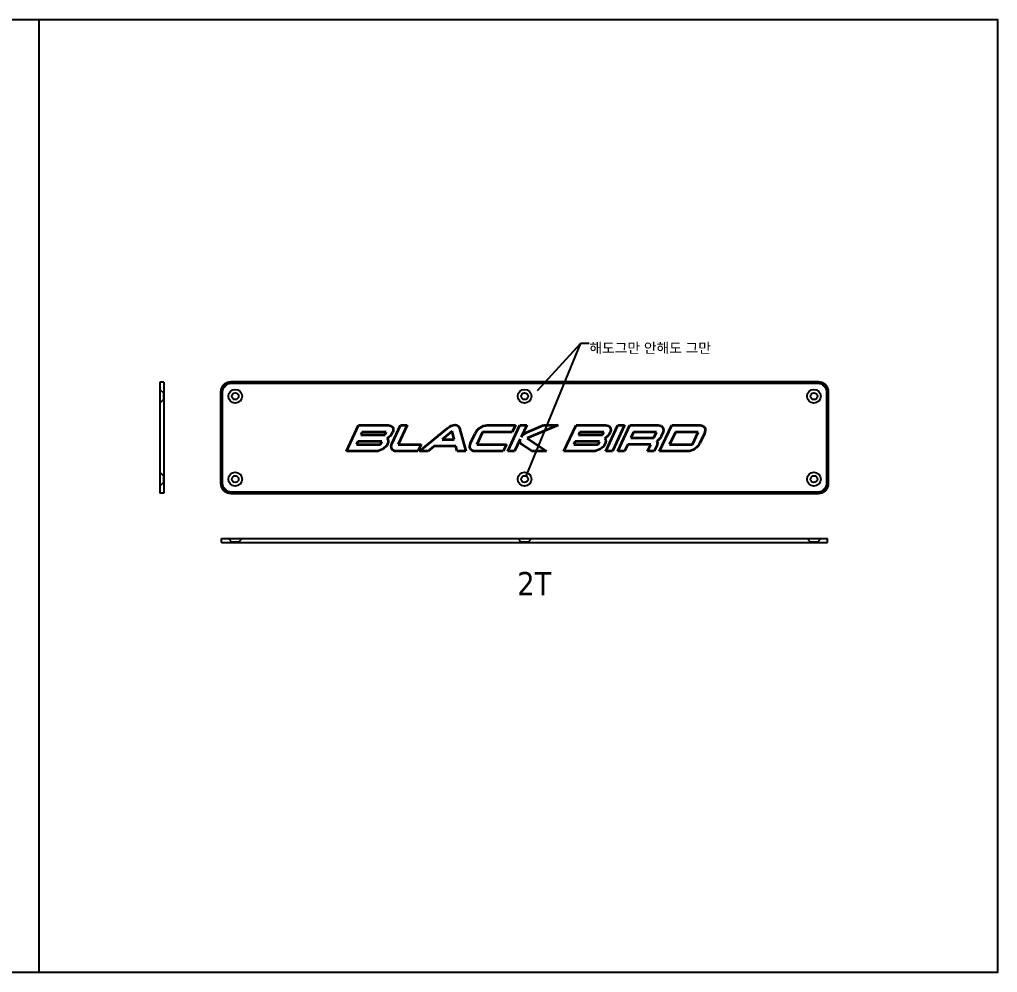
# Model space of a CAD drawing. Header units: millimetres. Extents: x 15 to 962, y -15 to 456.
# Drawn here: x 478.8 to 962, y -15.2 to 455.9 of the extents above; entities that cross this region are included whole.
import ezdxf

# ---------------------------------------------------------------- set-up
doc = ezdxf.new("R2010")
doc.units = ezdxf.units.MM
doc.layers.add('Layer 1', color=7, linetype='Continuous')
doc.layers.add('외형선(ISO)', color=7, linetype='Continuous', lineweight=50)
doc.styles.get("Standard").update_dxf_attribs({"font": 'tahoma.ttf'})
doc.dimstyles.get("Standard").update_dxf_attribs({"dimtxt": 0.18, "dimasz": 0.18, "dimexe": 0.18, "dimexo": 0.0625, "dimgap": 0.09, "dimtad": 0, "dimtih": 1, "dimtoh": 1, "dimdec": 4, "dimzin": 0, "dimdsep": 46, "dimtxsty": 'Standard', "dimcen": 0.09, "dimadec": 0, "dimazin": 0, "dimtfac": 1, "dimtdec": 4, "dimtofl": 0, "dimtmove": 0, "dimatfit": 3, "dimfxl": 0, "dimtolj": 1, "dimtzin": 0, "dimarcsym": 0})

msp = doc.modelspace()

# ---------------------------------------------------------------- linework, layer by layer
at = {"color": 1}
for p, q in [((488.29, 455.92), (488.29, -15.22)), ((548.18, 273.08), (549.88, 271.38)), ((549.88, 271.38), (549.88, 267.98)), ((549.88, 271.38), (550.18, 271.38)), ((548.18, 266.28), (549.88, 267.98)), ((549.88, 267.98), (550.18, 267.98)), ((548.18, 232.08), (549.88, 230.38)), ((549.88, 230.38), (549.88, 226.98)), ((549.88, 230.38), (550.18, 230.38)), ((548.18, 225.28), (549.88, 226.98)), ((549.88, 226.98), (550.18, 226.98)), ((578.64, 199.28), (878.14, 199.28)), ((578.64, 197.28), (578.64, 199.28)), ((581.99, 199.28), (583.69, 197.58)), ((588.79, 199.28), (587.09, 197.58)), ((867.99, 199.28), (869.69, 197.58)), ((874.79, 199.28), (873.09, 197.58)), ((878.14, 197.28), (878.14, 199.28)), ((578.64, 197.28), (878.14, 197.28)), ((587.09, 197.58), (583.69, 197.58)), ((583.69, 197.58), (583.69, 197.28)), ((587.09, 197.58), (587.09, 197.28)), ((873.09, 197.58), (869.69, 197.58)), ((869.69, 197.58), (869.69, 197.28)), ((873.09, 197.58), (873.09, 197.28))]:
    msp.add_line(p, q, dxfattribs=at)
at = {"color": 2}
for p, q in [((548.18, 276.68), (548.18, 221.68)), ((550.18, 276.68), (548.18, 276.68)), ((550.18, 276.68), (550.18, 221.68)), ((550.18, 221.68), (548.18, 221.68))]:
    msp.add_line(p, q, dxfattribs=at)
at = {"color": 3}
for p, q in [((724.99, 199.28), (726.69, 197.58)), ((731.79, 199.28), (730.09, 197.58)), ((730.09, 197.58), (726.69, 197.58)), ((726.69, 197.58), (726.69, 197.28)), ((730.09, 197.58), (730.09, 197.28))]:
    msp.add_line(p, q, dxfattribs=at)
at = {"color": 1}
msp.add_lwpolyline([(14.54, 455.92), (962.05, 455.92), (962.05, -15.22), (14.54, -15.22)], close=True, dxfattribs=at)
for centre, radius in [((585.39, 269.68), 3.4), ((585.39, 269.68), 1.7), ((871.39, 269.68), 3.4), ((871.39, 269.68), 1.7), ((585.39, 228.68), 3.4), ((871.39, 228.68), 3.4), ((585.39, 228.68), 1.7), ((871.39, 228.68), 1.7)]:
    msp.add_circle(centre, radius, dxfattribs=at)
at = {"color": 3}
for centre, radius in [((728.39, 269.68), 3.4), ((728.39, 269.68), 1.7), ((728.39, 228.68), 3.4), ((728.39, 228.68), 1.7)]:
    msp.add_circle(centre, radius, dxfattribs=at)
at = {"layer": 'Layer 1', "color": 2, "lineweight": 35}
for p, q in [((648.13, 251.96), (647.48, 250.57)), ((660.06, 251.96), (648.13, 251.96)), ((659.41, 250.57), (660.06, 251.96)), ((692.53, 252.38), (687.65, 248.29)), ((693.59, 248.29), (692.53, 252.38)), ((755.6, 251.96), (754.95, 250.57)), ((767.53, 251.96), (755.6, 251.96)), ((766.88, 250.57), (767.53, 251.96)), ((768.5, 242.49), (774.47, 255.3)), ((777.81, 255.3), (771.84, 242.49)), ((774.47, 255.3), (777.81, 255.3)), ((782.24, 251.96), (780.94, 249.18)), ((793.56, 251.96), (782.24, 251.96)), ((792.26, 249.18), (793.56, 251.96)), ((802.89, 251.96), (800.03, 245.83)), ((814.21, 251.96), (802.89, 251.96)), ((811.35, 245.83), (814.21, 251.96)), ((645.93, 247.23), (645.28, 245.83)), ((657.85, 247.23), (645.93, 247.23)), ((647.48, 250.57), (659.41, 250.57)), ((657.2, 245.83), (657.85, 247.23)), ((687.65, 248.29), (693.59, 248.29)), ((753.4, 247.23), (752.75, 245.83)), ((765.32, 247.23), (753.4, 247.23)), ((754.95, 250.57), (766.88, 250.57)), ((764.67, 245.83), (765.32, 247.23)), ((780.94, 249.18), (792.26, 249.18)), ((645.28, 245.83), (657.2, 245.83)), ((752.75, 245.83), (764.67, 245.83)), ((771.84, 242.49), (768.5, 242.49)), ((800.03, 245.83), (811.35, 245.83))]:
    msp.add_line(p, q, dxfattribs=at)
for points in [[(640.38, 242.49), (640.38, 242.49), (646.35, 255.3), (646.35, 255.3)], [(646.35, 255.3), (646.35, 255.3), (660.92, 255.3), (660.92, 255.3)], [(663.15, 251.68), (662.64, 250.57), (661.64, 249.57), (660.5, 248.92)], [(660.92, 255.3), (663.15, 255.3), (664.08, 253.68), (663.15, 251.68)], [(662.91, 246.53), (662.91, 246.53), (667, 255.3), (667, 255.3)], [(670.34, 255.3), (670.34, 255.3), (665.93, 245.83), (665.93, 245.83)], [(667, 255.3), (667, 255.3), (670.34, 255.3), (670.34, 255.3)], [(676.48, 242.49), (676.48, 242.49), (690.35, 253.93), (690.35, 253.93)], [(696.18, 253.93), (696.18, 253.93), (699.38, 242.49), (699.38, 242.49)], [(703.93, 251.26), (704.97, 253.49), (707.63, 255.3), (709.85, 255.3)], [(707.6, 251.96), (707.6, 251.96), (704.74, 245.83), (704.74, 245.83)], [(722.26, 251.96), (722.26, 251.96), (707.6, 251.96), (707.6, 251.96)], [(709.85, 255.3), (709.85, 255.3), (723.82, 255.3), (723.82, 255.3)], [(720.12, 242.49), (720.12, 242.49), (726.09, 255.3), (726.09, 255.3)], [(723.82, 255.3), (723.82, 255.3), (722.26, 251.96), (722.26, 251.96)], [(726.09, 255.3), (726.09, 255.3), (729.44, 255.3), (729.44, 255.3)], [(729.44, 255.3), (729.44, 255.3), (726.69, 249.41), (726.69, 249.41)], [(726.69, 249.41), (727.34, 250.5), (728.46, 251.43), (729.62, 251.91)], [(745, 255.3), (745, 255.3), (729.6, 248.94), (729.6, 248.94)], [(729.62, 251.91), (729.62, 251.91), (737.74, 255.3), (737.74, 255.3)], [(737.74, 255.3), (737.74, 255.3), (745, 255.3), (745, 255.3)], [(747.85, 242.49), (747.85, 242.49), (753.82, 255.3), (753.82, 255.3)], [(753.82, 255.3), (753.82, 255.3), (768.39, 255.3), (768.39, 255.3)], [(770.62, 251.68), (770.1, 250.57), (769.1, 249.57), (767.97, 248.92)], [(768.39, 255.3), (770.62, 255.3), (771.55, 253.68), (770.62, 251.68)], [(774.48, 242.49), (774.48, 242.49), (780.46, 255.3), (780.46, 255.3)], [(780.46, 255.3), (780.46, 255.3), (794.42, 255.3), (794.42, 255.3)], [(794.42, 255.3), (796.65, 255.3), (797.62, 253.49), (796.58, 251.26)], [(795.13, 242.49), (795.13, 242.49), (801.1, 255.3), (801.1, 255.3)], [(801.1, 255.3), (801.1, 255.3), (815.07, 255.3), (815.07, 255.3)], [(815.07, 255.3), (817.3, 255.3), (818.26, 253.49), (817.23, 251.26)], [(660.5, 248.92), (661.09, 248.25), (661.2, 247.25), (660.67, 246.11)], [(665.07, 242.49), (662.84, 242.49), (661.87, 244.3), (662.91, 246.53)], [(703.88, 242.49), (701.65, 242.49), (700.69, 244.3), (701.73, 246.53)], [(701.73, 246.53), (701.73, 246.53), (703.93, 251.26), (703.93, 251.26)], [(726.25, 248.48), (726.25, 248.48), (723.46, 242.49), (723.46, 242.49)], [(726.85, 245.97), (726.15, 246.46), (725.89, 247.39), (726.25, 248.48)], [(729.6, 248.94), (729.6, 248.94), (739.19, 242.49), (739.19, 242.49)], [(767.97, 248.92), (768.56, 248.25), (768.67, 247.25), (768.14, 246.11)], [(795.93, 249.87), (795.47, 248.9), (794.62, 248.06), (793.66, 247.51)], [(793.66, 247.51), (794.1, 246.95), (794.17, 246.11), (793.72, 245.14)], [(796.58, 251.26), (796.58, 251.26), (795.93, 249.87), (795.93, 249.87)], [(815.02, 246.53), (813.98, 244.3), (811.33, 242.49), (809.1, 242.49)], [(817.23, 251.26), (817.23, 251.26), (815.02, 246.53), (815.02, 246.53)], [(654.95, 242.49), (654.95, 242.49), (640.38, 242.49), (640.38, 242.49)], [(660.67, 246.11), (659.74, 244.12), (657.18, 242.49), (654.95, 242.49)], [(675.69, 242.49), (675.69, 242.49), (665.07, 242.49), (665.07, 242.49)], [(665.93, 245.83), (665.93, 245.83), (677.25, 245.83), (677.25, 245.83)], [(677.25, 245.83), (677.25, 245.83), (675.69, 242.49), (675.69, 242.49)], [(680.73, 242.49), (680.73, 242.49), (676.48, 242.49), (676.48, 242.49)], [(683.68, 244.95), (683.68, 244.95), (680.73, 242.49), (680.73, 242.49)], [(694.47, 244.95), (694.47, 244.95), (683.68, 244.95), (683.68, 244.95)], [(695.13, 242.49), (695.13, 242.49), (694.47, 244.95), (694.47, 244.95)], [(699.38, 242.49), (699.38, 242.49), (695.13, 242.49), (695.13, 242.49)], [(717.85, 242.49), (717.85, 242.49), (703.88, 242.49), (703.88, 242.49)], [(704.74, 245.83), (704.74, 245.83), (719.41, 245.83), (719.41, 245.83)], [(719.41, 245.83), (719.41, 245.83), (717.85, 242.49), (717.85, 242.49)], [(723.46, 242.49), (723.46, 242.49), (720.12, 242.49), (720.12, 242.49)], [(731.93, 242.49), (731.93, 242.49), (726.85, 245.97), (726.85, 245.97)], [(739.19, 242.49), (739.19, 242.49), (731.93, 242.49), (731.93, 242.49)], [(762.42, 242.49), (762.42, 242.49), (747.85, 242.49), (747.85, 242.49)], [(768.14, 246.11), (767.21, 244.12), (764.65, 242.49), (762.42, 242.49)], [(777.82, 242.49), (777.82, 242.49), (774.48, 242.49), (774.48, 242.49)], [(779.38, 245.83), (779.38, 245.83), (777.82, 242.49), (777.82, 242.49)], [(790.7, 245.83), (790.7, 245.83), (779.38, 245.83), (779.38, 245.83)], [(789.15, 242.49), (789.15, 242.49), (790.7, 245.83), (790.7, 245.83)], [(792.49, 242.49), (792.49, 242.49), (789.15, 242.49), (789.15, 242.49)], [(793.72, 245.14), (793.72, 245.14), (792.49, 242.49), (792.49, 242.49)], [(809.1, 242.49), (809.1, 242.49), (795.13, 242.49), (795.13, 242.49)]]:
    msp.add_open_spline(points, degree=3, dxfattribs=at)
msp.add_open_spline([(690.35, 253.93), (691.47, 254.84), (692.81, 255.58), (694.04, 255.58), (695.25, 255.58), (695.92, 254.84), (696.18, 253.93)], degree=3, knots=[6, 6, 6, 6, 7, 7, 7, 8, 8, 8, 8], dxfattribs=at)
at = {"layer": '외형선(ISO)', "color": 2}
for p, q in [((583.39, 276.43), (873.39, 276.43)), ((578.64, 226.68), (578.64, 271.68)), ((878.14, 271.68), (878.14, 226.68)), ((873.39, 221.93), (583.39, 221.93))]:
    msp.add_line(p, q, dxfattribs=at)
for centre, start, end in [((583.39, 271.68), 90, 180), ((873.39, 271.68), 0, 90), ((583.39, 226.68), 180, 270), ((873.39, 226.68), 270, 0)]:
    msp.add_arc(centre, 4.75, start, end, dxfattribs=at)

# ---------------------------------------------------------------- texts
at = {"color": 1}
msp.add_text('2T', height=11.487, dxfattribs=at).set_placement((724.73, 171.28))
at = {"color": 1, "insert": (760.38, 296.05), "char_height": 5, "attachment_point": 1}
msp.add_mtext('{\\fGulim|b0|i0|c129|p50;해도그만 안해도 그만}', dxfattribs=at)

# ---------------------------------------------------------------- leaders
at = {"color": 1}
msp.add_leader([(729.12, 230.21), (756.14, 295.87)], dimstyle='Standard', override={"dimtxt": 0.35, "dimasz": 1.8, "dimgap": 0.09, "dimtad": 0}, dxfattribs=at)
at = {"color": 1, "annotation_type": 0, "has_hookline": 1, "hookline_direction": 0, "text_width": 64.64}
msp.add_leader([(734.8, 272.46), (756.14, 295.87), (760.29, 295.87)], dimstyle='Standard', override={"dimtxt": 0.35, "dimasz": 1.8, "dimgap": 0.09, "dimtad": 0}, dxfattribs=at)

doc.saveas('drawing.dxf')
